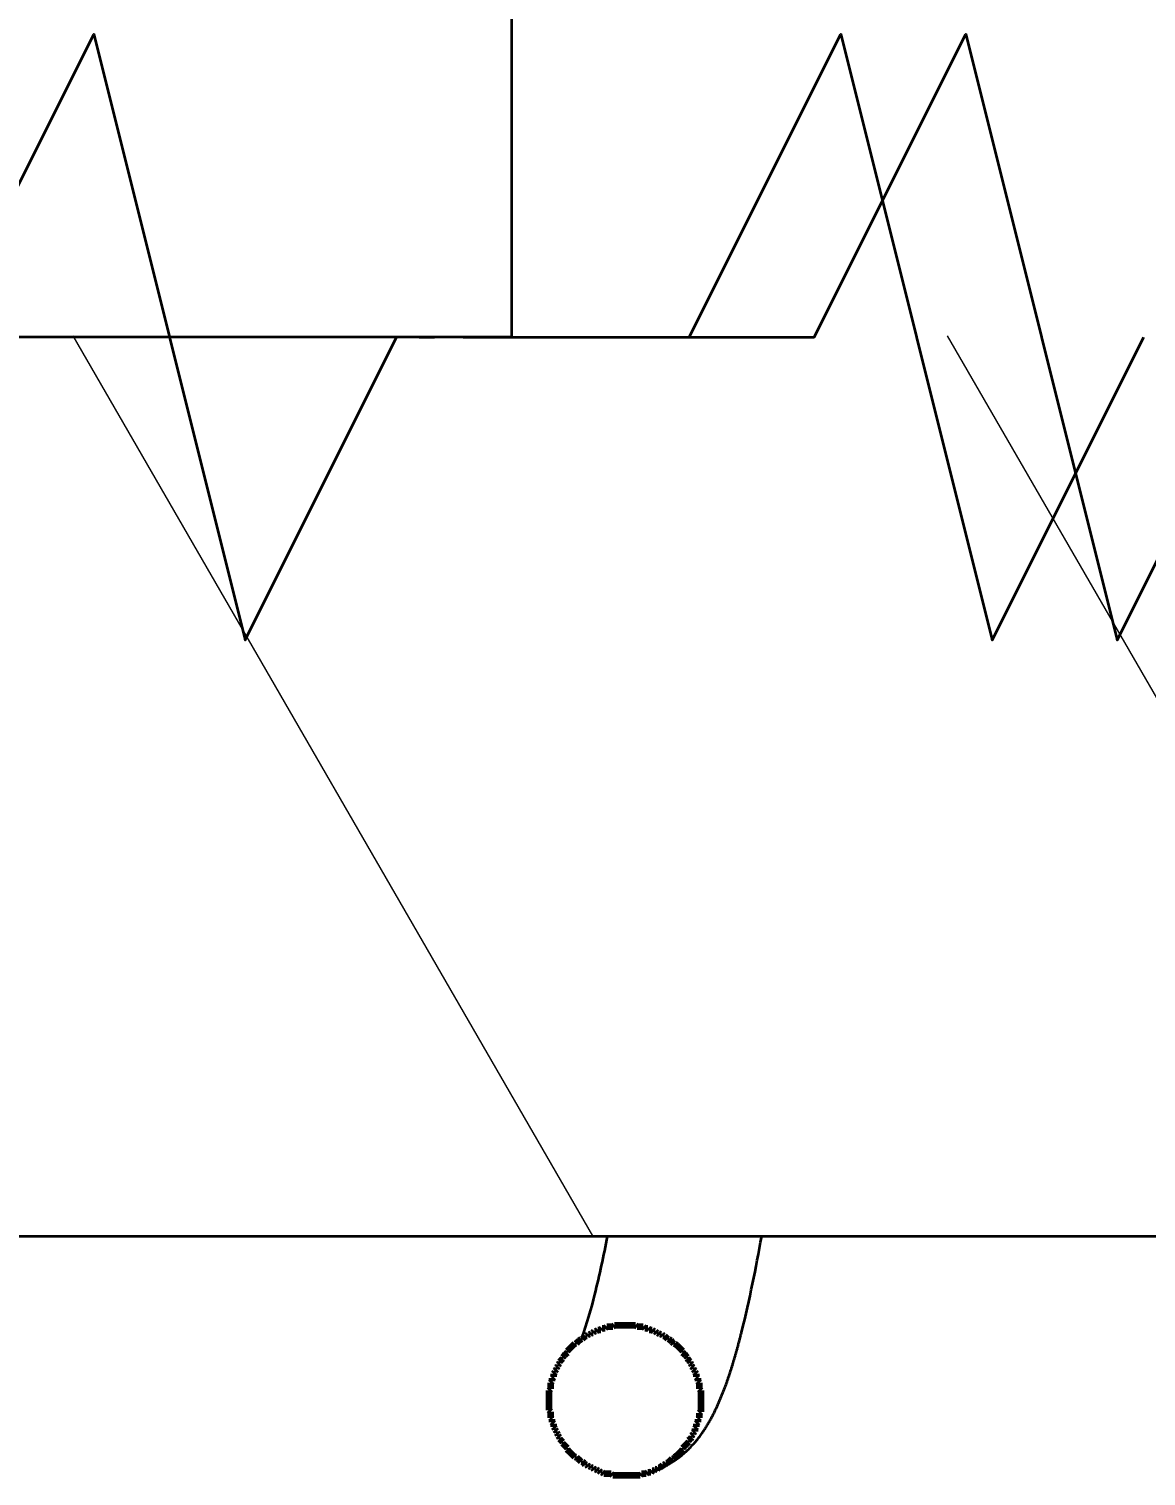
# Model space of a CAD drawing. Extents: x 0 to 420, y 0 to 297.
# Drawn here: x 157.85 to 165.22, y 166.38 to 175.92 of the extents above; entities that cross this region are included whole.
import ezdxf
from ezdxf.enums import TextEntityAlignment as Align

# ---------------------------------------------------------------- set-up
doc = ezdxf.new("R2010")
doc.units = 0
doc.layers.get('0').update_dxf_attribs({"lineweight": 13})
doc.styles.get("Standard").update_dxf_attribs({"font": 'isocp.shx'})
doc.dimstyles.get("Standard").update_dxf_attribs({"dimtxt": 2.5, "dimasz": 2.5, "dimexe": 1.25, "dimexo": 0.625, "dimtad": 1, "dimcen": 2.5, "dimadec": 0, "dimazin": 0, "dimtfac": 1, "dimtmove": 0, "dimatfit": 0, "dimfxl": 1, "dimarcsym": 0})

# ---------------------------------------------------------------- blocks, each defined once
blk = doc.blocks.new('*D71')
at = {"color": 7, "lineweight": 18}
for p, q in [((62.03125, 167.439701), (62.03125, 238.86713)), ((220.031258, 175.665539), (220.031258, 238.86713)), ((64.929024, 236.86713), (217.133484, 236.86713))]:
    blk.add_line(p, q, dxfattribs=at)
for points in [[(64.929024, 237.643589), (62.03125, 236.86713), (64.929024, 236.090672)], [(217.133484, 236.090672), (220.031258, 236.86713), (217.133484, 237.643589)]]:
    blk.add_lwpolyline(points, close=True, dxfattribs=at)
for points in [[(64.929024, 237.643589), (62.03125, 236.86713), (64.929024, 237.643589), (64.929024, 236.090672)], [(217.133484, 236.090672), (220.031258, 236.86713), (217.133484, 236.090672), (217.133484, 237.643589)]]:
    blk.add_solid(points, dxfattribs=at)
for s, width, p, p2 in [('158', 0.699227, (132.551709, 239.86713), (139.194366, 239.86713)), ('%%p0,2', 0.70409, (140.944366, 239.86713), (149.5108, 239.86713))]:
    blk.add_text(s, height=3.5, dxfattribs=dict(at, width=width)).set_placement(p, p2, align=Align.FIT)
blk = doc.blocks.new('BLOCK1731')
at = {"color": 7, "lineweight": 35}
for p, q in [((20.2, 122.0814), (20.2, 100.0131)), ((19.5917, 100.0131), (19.6929, 100.0131)), ((8.2, 94.0814), (42.2, 94.0814))]:
    blk.add_line(p, q, dxfattribs=at)
for points in [[(20.2, 100.0131), (11.2, 100.0131), (10.2, 98.0131), (9.2, 102.0131), (8.2, 100.0131)], [(14.8092, 100.0131), (16.4425, 100.0131), (17.4425, 102.0131), (18.4425, 98.0131), (19.4425, 100.0131)], [(19.881, 100.0131), (21.3749, 100.0131), (22.3749, 102.0131), (23.3749, 98.0131), (24.3749, 100.0131)], [(20.2, 100.0131), (22.2, 100.0131), (23.2, 102.0131), (24.2, 98.0131), (25.2, 100.0131)]]:
    blk.add_lwpolyline(points, dxfattribs=at)
for centre, radius, start, end in [((13.5692, 95.4638), 7.3965, 346.17882, 349.22884), ((13.5692, 95.4638), 7.3965, 346.17882, 349.22884), ((12.3469, 95.7349), 9.6486, 346.3231, 350.1323), ((12.3469, 95.7349), 9.6486, 346.3231, 350.1323), ((18.351, 94.2616), 2.4657, 339.79251, 346.76001), ((18.351, 94.2616), 2.4657, 339.79251, 346.76001)]:
    blk.add_arc(centre, radius, start, end, dxfattribs=at)
blk.add_open_spline([(20.9496, 92.4982), (20.961, 92.4982), (20.9839, 92.4989), (21.0224, 92.5023), (21.0644, 92.5091), (21.1107, 92.5205), (21.156, 92.5358), (21.2022, 92.5557), (21.2466, 92.5795), (21.2839, 92.6037), (21.313, 92.6254), (21.3354, 92.6438), (21.3562, 92.6623), (21.3779, 92.6834), (21.4002, 92.707), (21.4228, 92.7333), (21.4432, 92.7593), (21.461, 92.7839), (21.4766, 92.807), (21.4904, 92.8287), (21.5033, 92.8503), (21.5155, 92.8718), (21.5271, 92.8934), (21.5382, 92.9149), (21.5487, 92.9365), (21.5588, 92.9579), (21.5683, 92.9791), (21.5775, 93.0002), (21.5863, 93.0215), (21.5949, 93.0429), (21.6034, 93.0647), (21.6117, 93.0867), (21.6198, 93.1091), (21.6272, 93.1301), (21.634, 93.15), (21.6402, 93.1685), (21.6464, 93.1873), (21.6524, 93.2063), (21.6584, 93.2255), (21.6644, 93.2449), (21.6703, 93.2647), (21.6762, 93.2846), (21.682, 93.3048), (21.6878, 93.3253), (21.6935, 93.346), (21.6992, 93.367), (21.7049, 93.3883), (21.7105, 93.4098), (21.7161, 93.4316), (21.7198, 93.4462), (21.7217, 93.4536)], degree=3, knots=[0, 0, 0, 0, 0.034214, 0.068729, 0.115742, 0.16193, 0.211442, 0.259134, 0.312494, 0.362322, 0.392511, 0.42135, 0.449244, 0.475887, 0.512269, 0.546553, 0.579797, 0.611409, 0.637776, 0.663413, 0.688533, 0.713246, 0.737648, 0.761831, 0.785871, 0.809733, 0.832763, 0.855727, 0.878582, 0.901943, 0.925107, 0.948781, 0.972363, 0.996457, 1.015756, 1.035385, 1.055049, 1.075043, 1.095118, 1.115523, 1.136038, 1.156883, 1.177862, 1.19917, 1.220634, 1.242427, 1.264394, 1.286689, 1.309153, 1.331944, 1.331944, 1.331944, 1.331944], dxfattribs=at)
blk.add_open_spline([(20.9496, 92.4982), (20.961, 92.4982), (20.9839, 92.4989), (21.0224, 92.5023), (21.0644, 92.5091), (21.1107, 92.5205), (21.156, 92.5358), (21.2022, 92.5557), (21.2466, 92.5795), (21.2839, 92.6037), (21.313, 92.6254), (21.3354, 92.6438), (21.3562, 92.6623), (21.3779, 92.6834), (21.4002, 92.707), (21.4228, 92.7333), (21.4432, 92.7593), (21.461, 92.7839), (21.4766, 92.807), (21.4904, 92.8287), (21.5033, 92.8503), (21.5155, 92.8718), (21.5271, 92.8934), (21.5382, 92.9149), (21.5487, 92.9365), (21.5588, 92.9579), (21.5683, 92.9791), (21.5775, 93.0002), (21.5863, 93.0215), (21.5949, 93.0429), (21.6034, 93.0647), (21.6117, 93.0867), (21.6198, 93.1091), (21.6272, 93.1301), (21.634, 93.15), (21.6402, 93.1685), (21.6464, 93.1873), (21.6524, 93.2063), (21.6584, 93.2255), (21.6644, 93.2449), (21.6703, 93.2647), (21.6762, 93.2846), (21.682, 93.3048), (21.6878, 93.3253), (21.6935, 93.346), (21.6992, 93.367), (21.7049, 93.3883), (21.7105, 93.4098), (21.7161, 93.4316), (21.7198, 93.4462), (21.7217, 93.4536)], degree=3, knots=[0, 0, 0, 0, 0.034214, 0.068729, 0.115742, 0.16193, 0.211442, 0.259134, 0.312494, 0.362322, 0.392511, 0.42135, 0.449244, 0.475887, 0.512269, 0.546553, 0.579797, 0.611409, 0.637776, 0.663413, 0.688533, 0.713246, 0.737648, 0.761831, 0.785871, 0.809733, 0.832763, 0.855727, 0.878582, 0.901943, 0.925107, 0.948781, 0.972363, 0.996457, 1.015756, 1.035385, 1.055049, 1.075043, 1.095118, 1.115523, 1.136038, 1.156883, 1.177862, 1.19917, 1.220634, 1.242427, 1.264394, 1.286689, 1.309153, 1.331944, 1.331944, 1.331944, 1.331944], dxfattribs=at)
blk = doc.blocks.new('BLOCK1735')
at = {"color": 7, "lineweight": 140}
for p, q in [((20.869963, 93.484192), (20.879971, 93.494209)), ((20.879971, 93.494209), (20.889978, 93.494209)), ((20.889978, 93.494209), (20.899986, 93.494209)), ((20.899986, 93.494209), (20.909994, 93.494209)), ((20.909994, 93.494209), (20.920002, 93.494209)), ((20.920002, 93.494209), (20.93001, 93.494209)), ((20.93001, 93.494209), (20.940018, 93.494209)), ((20.940018, 93.494209), (20.950026, 93.494209)), ((20.950026, 93.494209), (20.960032, 93.494209)), ((20.960032, 93.494209), (20.970039, 93.494209)), ((20.970039, 93.494209), (20.980047, 93.494209)), ((20.980047, 93.494209), (20.990055, 93.494209)), ((20.990055, 93.494209), (21.000063, 93.494209)), ((21.000063, 93.494209), (21.010071, 93.494209)), ((21.010071, 93.494209), (21.020079, 93.494209)), ((21.020079, 93.494209), (21.030087, 93.484192)), ((20.639788, 93.383995), (20.649796, 93.394012)), ((20.649796, 93.394012), (20.659803, 93.40403)), ((20.659803, 93.40403), (20.669811, 93.40403)), ((20.669811, 93.40403), (20.679819, 93.414055)), ((20.679819, 93.414055), (20.689825, 93.424072)), ((20.689825, 93.424072), (20.699833, 93.424072)), ((20.699833, 93.424072), (20.709841, 93.43409)), ((20.709841, 93.43409), (20.719849, 93.43409)), ((20.719849, 93.43409), (20.729856, 93.444115)), ((20.729856, 93.444115), (20.739864, 93.444115)), ((20.739864, 93.444115), (20.749872, 93.454132)), ((20.749872, 93.454132), (20.75988, 93.454132)), ((20.75988, 93.454132), (20.769888, 93.464149)), ((20.769888, 93.464149), (20.779894, 93.464149)), ((20.779894, 93.464149), (20.789902, 93.464149)), ((20.789902, 93.464149), (20.79991, 93.474174)), ((20.79991, 93.474174), (20.809917, 93.474174)), ((20.809917, 93.474174), (20.819925, 93.474174)), ((20.819925, 93.474174), (20.829933, 93.484192)), ((20.829933, 93.484192), (20.839941, 93.484192)), ((20.839941, 93.484192), (20.849949, 93.484192)), ((20.849949, 93.484192), (20.859957, 93.484192)), ((20.859957, 93.484192), (20.869963, 93.484192)), ((21.030087, 93.484192), (21.040094, 93.484192)), ((21.040094, 93.484192), (21.0501, 93.484192)), ((21.0501, 93.484192), (21.060108, 93.484192)), ((21.060108, 93.484192), (21.070116, 93.484192)), ((21.070116, 93.484192), (21.080124, 93.474174)), ((21.080124, 93.474174), (21.090132, 93.474174)), ((21.090132, 93.474174), (21.10014, 93.474174)), ((21.10014, 93.474174), (21.110147, 93.464149)), ((21.110147, 93.464149), (21.120155, 93.464149)), ((21.120155, 93.464149), (21.130163, 93.464149)), ((21.130163, 93.464149), (21.140171, 93.454132)), ((21.140171, 93.454132), (21.150177, 93.454132)), ((21.150177, 93.454132), (21.160185, 93.444115)), ((21.160185, 93.444115), (21.170193, 93.444115)), ((21.170193, 93.444115), (21.180201, 93.43409)), ((21.180201, 93.43409), (21.190208, 93.43409)), ((21.190208, 93.43409), (21.200216, 93.424072)), ((21.200216, 93.424072), (21.210224, 93.424072)), ((21.210224, 93.424072), (21.220232, 93.414055)), ((21.220232, 93.414055), (21.23024, 93.40403)), ((21.23024, 93.40403), (21.240246, 93.40403)), ((21.240246, 93.40403), (21.250254, 93.394012)), ((21.250254, 93.394012), (21.260262, 93.383995)), ((20.549719, 93.293816), (20.559727, 93.303833)), ((20.559727, 93.303833), (20.569735, 93.31385)), ((20.569735, 93.323875), (20.579742, 93.333893)), ((20.569735, 93.31385), (20.569735, 93.323875)), ((20.579742, 93.333893), (20.58975, 93.34391)), ((20.58975, 93.34391), (20.599756, 93.353935)), ((20.599756, 93.353935), (20.609764, 93.363953)), ((20.609764, 93.363953), (20.619772, 93.37397)), ((20.619772, 93.37397), (20.62978, 93.37397)), ((20.62978, 93.37397), (20.639788, 93.383995)), ((21.260262, 93.383995), (21.270269, 93.37397)), ((21.270269, 93.37397), (21.280277, 93.37397)), ((21.280277, 93.37397), (21.290285, 93.363953)), ((21.290285, 93.363953), (21.300293, 93.353935)), ((21.300293, 93.353935), (21.310301, 93.34391)), ((21.310301, 93.34391), (21.320309, 93.333893)), ((21.320309, 93.333893), (21.330315, 93.323875)), ((21.330315, 93.323875), (21.330315, 93.31385)), ((21.330315, 93.31385), (21.340322, 93.303833)), ((21.340322, 93.303833), (21.35033, 93.293816)), ((20.489674, 93.193611), (20.499681, 93.203636)), ((20.499681, 93.213654), (20.509687, 93.223671)), ((20.499681, 93.203636), (20.499681, 93.213654)), ((20.509687, 93.233696), (20.519695, 93.243713)), ((20.509687, 93.223671), (20.509687, 93.233696)), ((20.519695, 93.253731), (20.529703, 93.263756)), ((20.519695, 93.243713), (20.519695, 93.253731)), ((20.529703, 93.263756), (20.539711, 93.273773)), ((20.539711, 93.283791), (20.549719, 93.293816)), ((20.539711, 93.273773), (20.539711, 93.283791)), ((21.35033, 93.293816), (21.360338, 93.283791)), ((21.360338, 93.283791), (21.360338, 93.273773)), ((21.360338, 93.273773), (21.370346, 93.263756)), ((21.370346, 93.263756), (21.380354, 93.253731)), ((21.380354, 93.253731), (21.380354, 93.243713)), ((21.380354, 93.243713), (21.390362, 93.233696)), ((21.390362, 93.233696), (21.390362, 93.223671)), ((21.390362, 93.223671), (21.40037, 93.213654)), ((21.40037, 93.213654), (21.40037, 93.203636)), ((21.40037, 93.203636), (21.410378, 93.193611)), ((20.45965, 93.113449), (20.469658, 93.123474)), ((20.45965, 93.103432), (20.45965, 93.113449)), ((20.45965, 93.093414), (20.45965, 93.103432)), ((20.469658, 93.143509), (20.479666, 93.153534)), ((20.469658, 93.133492), (20.469658, 93.143509)), ((20.469658, 93.123474), (20.469658, 93.133492)), ((20.479666, 93.173569), (20.489674, 93.183594)), ((20.479666, 93.163551), (20.479666, 93.173569)), ((20.479666, 93.153534), (20.479666, 93.163551)), ((20.489674, 93.183594), (20.489674, 93.193611)), ((21.410378, 93.193611), (21.410378, 93.183594)), ((21.410378, 93.183594), (21.420383, 93.173569)), ((21.420383, 93.173569), (21.420383, 93.163551)), ((21.420383, 93.163551), (21.420383, 93.153534)), ((21.420383, 93.153534), (21.430391, 93.143509)), ((21.430391, 93.143509), (21.430391, 93.133492)), ((21.430391, 93.133492), (21.430391, 93.123474)), ((21.430391, 93.123474), (21.440399, 93.113449)), ((21.440399, 93.113449), (21.440399, 93.103432)), ((21.440399, 93.103432), (21.440399, 93.093414)), ((20.449642, 93.063354), (20.45965, 93.073372)), ((20.449642, 93.053329), (20.449642, 93.063354)), ((20.449642, 93.043312), (20.449642, 93.053329)), ((20.449642, 93.033295), (20.449642, 93.043312)), ((20.449642, 93.02327), (20.449642, 93.033295)), ((20.449642, 93.013252), (20.449642, 93.02327)), ((20.449642, 93.003235), (20.449642, 93.013252)), ((20.45965, 93.083389), (20.45965, 93.093414)), ((20.45965, 93.073372), (20.45965, 93.083389)), ((21.440399, 93.093414), (21.440399, 93.083389)), ((21.440399, 93.083389), (21.440399, 93.073372)), ((21.440399, 93.073372), (21.450407, 93.063354)), ((21.450407, 93.063354), (21.450407, 93.053329)), ((21.450407, 93.053329), (21.450407, 93.043312)), ((21.450407, 93.043312), (21.450407, 93.033295)), ((21.450407, 93.033295), (21.450407, 93.02327)), ((21.450407, 93.02327), (21.450407, 93.013252)), ((21.450407, 93.013252), (21.450407, 93.003235)), ((20.449642, 92.99321), (20.449642, 93.003235)), ((20.449642, 92.983192), (20.449642, 92.99321)), ((20.449642, 92.973175), (20.449642, 92.983192)), ((20.449642, 92.96315), (20.449642, 92.973175)), ((20.449642, 92.953133), (20.449642, 92.96315)), ((20.449642, 92.943115), (20.449642, 92.953133)), ((20.449642, 92.93309), (20.449642, 92.943115)), ((20.45965, 92.923073), (20.449642, 92.93309)), ((20.45965, 92.913055), (20.45965, 92.923073)), ((20.45965, 92.90303), (20.45965, 92.913055)), ((21.450407, 92.923073), (21.440399, 92.913055)), ((21.440399, 92.913055), (21.440399, 92.90303)), ((21.450407, 93.003235), (21.450407, 92.99321)), ((21.450407, 92.99321), (21.450407, 92.983192)), ((21.450407, 92.983192), (21.450407, 92.973175)), ((21.450407, 92.973175), (21.450407, 92.96315)), ((21.450407, 92.96315), (21.450407, 92.953133)), ((21.450407, 92.953133), (21.450407, 92.943115)), ((21.450407, 92.943115), (21.450407, 92.93309)), ((21.450407, 92.93309), (21.450407, 92.923073)), ((20.45965, 92.893013), (20.45965, 92.90303)), ((20.45965, 92.882996), (20.45965, 92.893013)), ((20.469658, 92.872971), (20.45965, 92.882996)), ((20.469658, 92.862953), (20.469658, 92.872971)), ((20.469658, 92.852936), (20.469658, 92.862953)), ((20.479666, 92.842911), (20.469658, 92.852936)), ((20.479666, 92.832893), (20.479666, 92.842911)), ((20.479666, 92.822876), (20.479666, 92.832893)), ((20.489674, 92.812851), (20.479666, 92.822876)), ((21.420383, 92.822876), (21.410378, 92.812851)), ((21.430391, 92.852936), (21.420383, 92.842911)), ((21.420383, 92.842911), (21.420383, 92.832893)), ((21.420383, 92.832893), (21.420383, 92.822876)), ((21.440399, 92.882996), (21.430391, 92.872971)), ((21.430391, 92.872971), (21.430391, 92.862953)), ((21.430391, 92.862953), (21.430391, 92.852936)), ((21.440399, 92.90303), (21.440399, 92.893013)), ((21.440399, 92.893013), (21.440399, 92.882996)), ((20.489674, 92.802834), (20.489674, 92.812851)), ((20.499681, 92.792809), (20.489674, 92.802834)), ((20.499681, 92.782791), (20.499681, 92.792809)), ((20.509687, 92.772774), (20.499681, 92.782791)), ((20.509687, 92.762749), (20.509687, 92.772774)), ((20.519695, 92.752731), (20.509687, 92.762749)), ((20.519695, 92.742714), (20.519695, 92.752731)), ((20.529703, 92.732689), (20.519695, 92.742714)), ((20.539711, 92.722672), (20.529703, 92.732689)), ((20.539711, 92.712654), (20.539711, 92.722672)), ((21.370346, 92.722672), (21.360338, 92.712654)), ((21.380354, 92.742714), (21.370346, 92.732689)), ((21.370346, 92.732689), (21.370346, 92.722672)), ((21.390362, 92.752731), (21.380354, 92.742714)), ((21.40037, 92.772774), (21.390362, 92.762749)), ((21.390362, 92.762749), (21.390362, 92.752731)), ((21.410378, 92.792809), (21.40037, 92.782791)), ((21.40037, 92.782791), (21.40037, 92.772774)), ((21.410378, 92.812851), (21.410378, 92.802834)), ((21.410378, 92.802834), (21.410378, 92.792809)), ((20.549719, 92.702629), (20.539711, 92.712654)), ((20.559727, 92.692612), (20.549719, 92.702629)), ((20.569735, 92.682594), (20.559727, 92.692612)), ((20.569735, 92.672569), (20.569735, 92.682594)), ((20.579742, 92.662552), (20.569735, 92.672569)), ((20.58975, 92.652534), (20.579742, 92.662552)), ((20.599756, 92.642509), (20.58975, 92.652534)), ((20.609764, 92.632492), (20.599756, 92.642509)), ((20.619772, 92.622475), (20.609764, 92.632492)), ((21.290285, 92.632492), (21.280277, 92.622475)), ((21.300293, 92.642509), (21.290285, 92.632492)), ((21.310301, 92.652534), (21.300293, 92.642509)), ((21.320309, 92.662552), (21.310301, 92.652534)), ((21.330315, 92.672569), (21.320309, 92.662552)), ((21.340322, 92.692612), (21.330315, 92.682594)), ((21.330315, 92.682594), (21.330315, 92.672569)), ((21.35033, 92.702629), (21.340322, 92.692612)), ((21.360338, 92.712654), (21.35033, 92.702629)), ((20.62978, 92.622475), (20.619772, 92.622475)), ((20.639788, 92.61245), (20.62978, 92.622475)), ((20.649796, 92.602432), (20.639788, 92.61245)), ((20.659803, 92.592415), (20.649796, 92.602432)), ((20.669811, 92.592415), (20.659803, 92.592415)), ((20.679819, 92.58239), (20.669811, 92.592415)), ((20.689825, 92.572372), (20.679819, 92.58239)), ((20.699833, 92.572372), (20.689825, 92.572372)), ((20.709841, 92.562355), (20.699833, 92.572372)), ((20.719849, 92.562355), (20.709841, 92.562355)), ((20.729856, 92.55233), (20.719849, 92.562355)), ((20.739864, 92.55233), (20.729856, 92.55233)), ((20.749872, 92.542313), (20.739864, 92.55233)), ((20.75988, 92.542313), (20.749872, 92.542313)), ((20.769888, 92.532295), (20.75988, 92.542313)), ((20.779894, 92.532295), (20.769888, 92.532295)), ((20.789902, 92.52227), (20.779894, 92.532295)), ((21.130163, 92.532295), (21.120155, 92.52227)), ((21.140171, 92.532295), (21.130163, 92.532295)), ((21.150177, 92.542313), (21.140171, 92.532295)), ((21.160185, 92.542313), (21.150177, 92.542313)), ((21.170193, 92.55233), (21.160185, 92.542313)), ((21.180201, 92.55233), (21.170193, 92.55233)), ((21.190208, 92.562355), (21.180201, 92.55233)), ((21.200216, 92.572372), (21.190208, 92.562355)), ((21.210224, 92.572372), (21.200216, 92.572372)), ((21.220232, 92.58239), (21.210224, 92.572372)), ((21.23024, 92.58239), (21.220232, 92.58239)), ((21.240246, 92.592415), (21.23024, 92.58239)), ((21.250254, 92.602432), (21.240246, 92.592415)), ((21.260262, 92.61245), (21.250254, 92.602432)), ((21.270269, 92.61245), (21.260262, 92.61245)), ((21.280277, 92.622475), (21.270269, 92.61245)), ((20.79991, 92.52227), (20.789902, 92.52227)), ((20.809917, 92.512253), (20.79991, 92.52227)), ((20.819925, 92.512253), (20.809917, 92.512253)), ((20.829933, 92.512253), (20.819925, 92.512253)), ((20.839941, 92.512253), (20.829933, 92.512253)), ((20.849949, 92.512253), (20.839941, 92.512253)), ((20.859957, 92.512253), (20.849949, 92.512253)), ((20.869963, 92.502235), (20.859957, 92.512253)), ((20.879971, 92.502235), (20.869963, 92.502235)), ((20.889978, 92.502235), (20.879971, 92.502235)), ((20.899986, 92.502235), (20.889978, 92.502235)), ((20.909994, 92.502235), (20.899986, 92.502235)), ((20.920002, 92.502235), (20.909994, 92.502235)), ((20.93001, 92.502235), (20.920002, 92.502235)), ((20.940018, 92.502235), (20.93001, 92.502235)), ((20.950026, 92.502235), (20.940018, 92.502235)), ((20.960032, 92.502235), (20.950026, 92.502235)), ((20.970039, 92.502235), (20.960032, 92.502235)), ((20.980047, 92.502235), (20.970039, 92.502235)), ((20.990055, 92.502235), (20.980047, 92.502235)), ((21.000063, 92.502235), (20.990055, 92.502235)), ((21.010071, 92.502235), (21.000063, 92.502235)), ((21.020079, 92.502235), (21.010071, 92.502235)), ((21.030087, 92.502235), (21.020079, 92.502235)), ((21.040094, 92.502235), (21.030087, 92.502235)), ((21.0501, 92.502235), (21.040094, 92.502235)), ((21.060108, 92.512253), (21.0501, 92.502235)), ((21.070116, 92.512253), (21.060108, 92.512253)), ((21.080124, 92.512253), (21.070116, 92.512253)), ((21.090132, 92.512253), (21.080124, 92.512253)), ((21.10014, 92.52227), (21.090132, 92.512253)), ((21.110147, 92.52227), (21.10014, 92.52227)), ((21.120155, 92.52227), (21.110147, 92.52227))]:
    blk.add_line(p, q, dxfattribs=at)
blk = doc.blocks.new('BLOCK1740')
at = {"color": 7, "lineweight": 18}
for p, q in [((20.736855, 94.08271), (17.307108, 100.023209)), ((26.510357, 94.08271), (23.08061, 100.023209))]:
    blk.add_line(p, q, dxfattribs=at)

msp = doc.modelspace()

# ---------------------------------------------------------------- block references
at = {"lineweight": 0}
for name in ['BLOCK1731', 'BLOCK1740', 'BLOCK1735']:
    msp.add_blockref(name, (140.831253, 73.876987), dxfattribs=at)

# ---------------------------------------------------------------- dimensions: what is measured, and where the dimension line sits
at = {"color": 0, "lineweight": 0}
dim = msp.add_linear_dim(base=(62.03125, 236.86713), p1=(220.031258, 175.665536), p2=(62.03125, 167.439699), angle=180, text='<>{}{%%p0,2}', dimstyle='STANDARD', override={"dimtol": 0, "dimlim": 0, "dimtp": 0.2, "dimtm": 0.2}, dxfattribs=at)
dim.commit()
dim.dimension.update_dxf_attribs({"geometry": '*D71', "text_midpoint": (141.031254, 236.86713), "dimtype": 160, "oblique_angle": 5156.620156})

doc.saveas('drawing.dxf')
